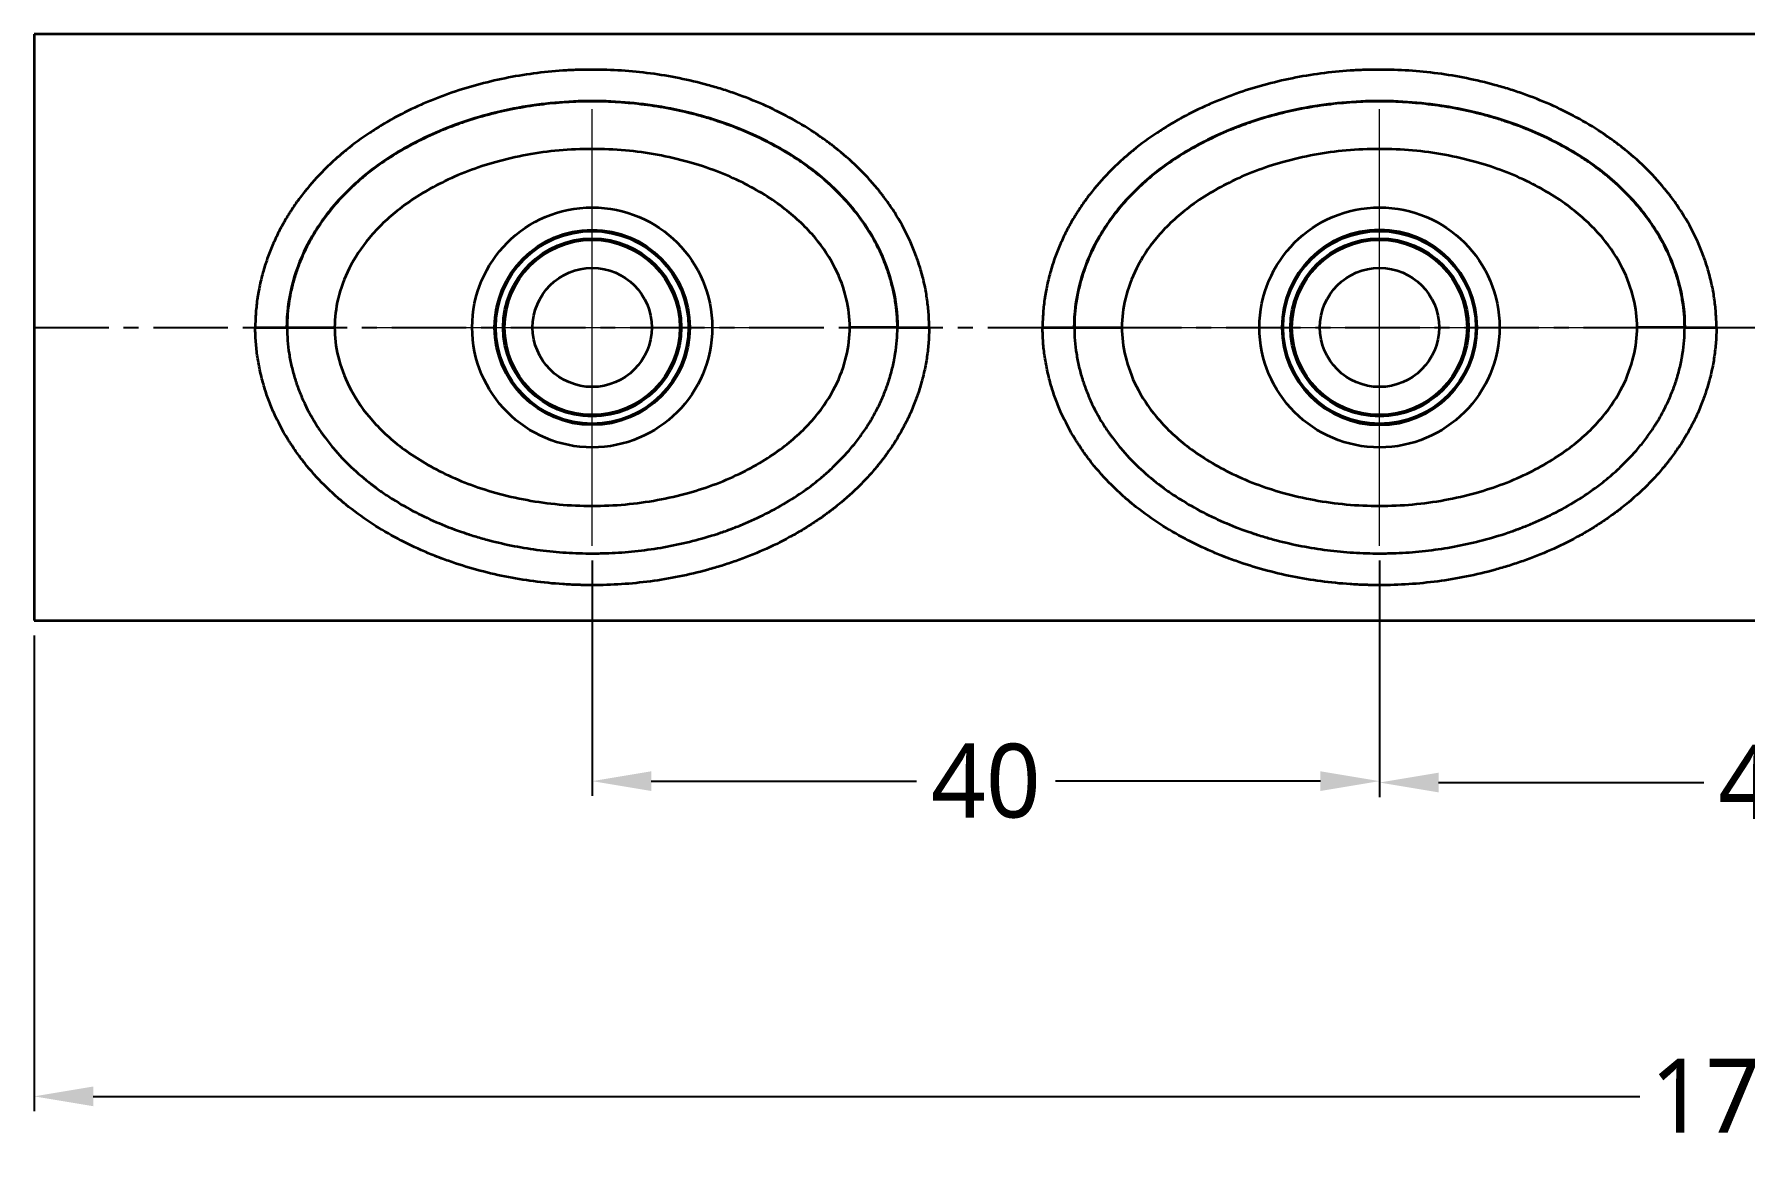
# Model space of a CAD drawing. Header units: millimetres. Extents: x 17 to 505, y 123 to 180.
# Drawn here: x 16.9 to 103.8, y 123.4 to 179.8 of the extents above; entities that cross this region are included whole.
import ezdxf

# ---------------------------------------------------------------- set-up
doc = ezdxf.new("R2010")
doc.units = ezdxf.units.MM
doc.linetypes.add('CENTER', pattern=[50.8, 31.75, -6.35, 6.35, -6.35])
for name, color, linetype, true_color in [('1', 7, 'Continuous', 0xffffff), ('230', 7, 'Continuous', 0xffffff), ('3', 7, 'Continuous', 0xffffff)]:
    doc.layers.add(name, color=color, linetype=linetype, true_color=true_color)
doc.layers.add('dim', color=82, linetype='Continuous', lineweight=9)
doc.styles.add('Capful-A', font='')
doc.styles.get('Capful-A').set_extended_font_data('Microsoft YaHei')
doc.dimstyles.new('Capful-A-1.5', dxfattribs={"dimscale": 1.5, "dimtxt": 2.5, "dimasz": 2.5, "dimexe": 1.5, "dimexo": 1, "dimgap": 1.5, "dimtad": 0, "dimdsep": 46, "dimtxsty": 'Capful-A', "dimcen": 0, "dimclrt": 7, "dimazin": 2, "dimtfac": 1, "dimtmove": 0, "dimatfit": 3, "dimfxl": 0, "dimtolj": 1, "dimtzin": 0, "dimarcsym": 0})

# ---------------------------------------------------------------- blocks, each defined once
blk = doc.blocks.new('*D29')
at = {"layer": 'Defpoints', "color": 0, "transparency": 16777216}
for p in [(16.892, 150.029), (193.592, 150.029), (16.892, 125.85)]:
    blk.add_point(p, dxfattribs=at)
at = {"layer": 'dim', "color": 0, "lineweight": -2, "transparency": 16777216}
for p, q in [((16.892, 149.279), (16.892, 125.1)), ((193.592, 149.279), (193.592, 125.1)), ((19.892, 125.85), (98.465, 125.85)), ((190.592, 125.85), (112.018, 125.85))]:
    blk.add_line(p, q, dxfattribs=at)
at = {"layer": 'dim', "color": 0, "transparency": 16777216}
for points in [[(19.892, 126.35), (19.892, 125.35), (16.892, 125.85)], [(190.592, 126.35), (190.592, 125.35), (193.592, 125.85)]]:
    blk.add_solid(points, dxfattribs=at)
at = {"layer": 'dim', "color": 7, "transparency": 16777216, "insert": (105.242, 125.85), "char_height": 3.75, "attachment_point": 5, "style": 'Capful-A', "bg_fill": 3, "box_fill_scale": 1.1, "bg_fill_color": 256, "bg_fill_true_color": 13158600, "bg_fill_transparency": 0}
blk.add_mtext('\\A1;176.7', dxfattribs=at)
blk = doc.blocks.new('*D35')
at = {"layer": 'Defpoints', "color": 0, "transparency": 16777216}
for p in [(85.242, 153.443), (125.242, 153.443), (125.242, 141.8)]:
    blk.add_point(p, dxfattribs=at)
at = {"layer": 'dim', "color": 0, "lineweight": -2, "transparency": 16777216}
for p, q in [((85.242, 152.693), (85.242, 141.051)), ((125.242, 152.693), (125.242, 141.051)), ((88.242, 141.8), (101.712, 141.8)), ((122.242, 141.8), (108.772, 141.8))]:
    blk.add_line(p, q, dxfattribs=at)
at = {"layer": 'dim', "color": 0, "transparency": 16777216}
for points in [[(88.242, 142.3), (88.242, 141.3), (85.242, 141.8)], [(122.242, 142.3), (122.242, 141.3), (125.242, 141.8)]]:
    blk.add_solid(points, dxfattribs=at)
at = {"layer": 'dim', "color": 7, "transparency": 16777216, "insert": (105.242, 141.8), "char_height": 3.75, "attachment_point": 5, "style": 'Capful-A', "bg_fill": 3, "box_fill_scale": 1.1, "bg_fill_color": 256, "bg_fill_true_color": 13158600, "bg_fill_transparency": 0}
blk.add_mtext('\\A1;40', dxfattribs=at)
blk = doc.blocks.new('*D36')
at = {"layer": 'Defpoints', "color": 0, "transparency": 16777216}
for p in [(45.242, 153.83), (85.242, 153.83), (85.242, 141.869)]:
    blk.add_point(p, dxfattribs=at)
at = {"layer": 'dim', "color": 0, "lineweight": -2, "transparency": 16777216}
for p, q in [((45.242, 153.081), (45.242, 141.119)), ((85.242, 153.081), (85.242, 141.119)), ((48.242, 141.869), (61.712, 141.869)), ((82.242, 141.869), (68.772, 141.869))]:
    blk.add_line(p, q, dxfattribs=at)
at = {"layer": 'dim', "color": 0, "transparency": 16777216}
for points in [[(48.242, 142.369), (48.242, 141.369), (45.242, 141.869)], [(82.242, 142.369), (82.242, 141.369), (85.242, 141.869)]]:
    blk.add_solid(points, dxfattribs=at)
at = {"layer": 'dim', "color": 7, "transparency": 16777216, "insert": (65.242, 141.869), "char_height": 3.75, "attachment_point": 5, "style": 'Capful-A', "bg_fill": 3, "box_fill_scale": 1.1, "bg_fill_color": 256, "bg_fill_true_color": 13158600, "bg_fill_transparency": 0}
blk.add_mtext('\\A1;40', dxfattribs=at)

msp = doc.modelspace()

# ---------------------------------------------------------------- linework, layer by layer
at = {"layer": '1', "color": 7, "linetype": 'Continuous', "lineweight": 35}
for p, q in [((28.138, 164.929), (29.738, 164.929)), ((29.738, 164.929), (32.155, 164.929)), ((60.746, 164.929), (58.329, 164.929)), ((60.746, 164.929), (62.346, 164.929)), ((68.138, 164.929), (69.738, 164.929)), ((69.738, 164.929), (72.155, 164.929)), ((100.746, 164.929), (98.329, 164.929)), ((100.746, 164.929), (102.346, 164.929))]:
    msp.add_line(p, q, dxfattribs=at)
for centre, radius in [((45.242, 164.927), 6.097), ((85.242, 164.927), 6.097), ((45.242, 164.927), 4.958), ((45.242, 164.927), 4.898), ((85.242, 164.927), 4.898), ((45.242, 164.927), 4.524), ((45.242, 164.927), 4.45), ((85.242, 164.927), 4.524), ((85.242, 164.927), 4.45), ((45.242, 164.927), 3.026), ((85.242, 164.927), 3.026)]:
    msp.add_circle(centre, radius, dxfattribs=at)
msp.add_arc((85.242, 164.927), 4.958, 90.00562, 90, dxfattribs=at)
for points, knots in [([(60.765, 164.929), (60.765, 165.613), (60.59, 167.029), (59.817, 169.119), (58.469, 171.149), (56.499, 173.016), (53.905, 174.614), (50.726, 175.808), (47.125, 176.46), (43.357, 176.46), (39.756, 175.808), (36.578, 174.613), (33.984, 173.016), (32.015, 171.148), (30.666, 169.119), (29.894, 167.029), (29.719, 165.613), (29.718, 164.929)], [0, 0, 0, 0, 0.0481, 0.099286, 0.155382, 0.217931, 0.288696, 0.368235, 0.455357, 0.544691, 0.631802, 0.711324, 0.782079, 0.84462, 0.900714, 0.951901, 1, 1, 1, 1]), ([(100.765, 164.929), (100.765, 165.613), (100.59, 167.029), (99.817, 169.119), (98.469, 171.149), (96.499, 173.016), (93.905, 174.614), (90.726, 175.808), (87.125, 176.46), (83.357, 176.46), (79.756, 175.808), (76.578, 174.613), (73.984, 173.016), (72.015, 171.148), (70.666, 169.119), (69.894, 167.029), (69.719, 165.613), (69.718, 164.929)], [0, 0, 0, 0, 0.0481, 0.099286, 0.155382, 0.217931, 0.288696, 0.368235, 0.455357, 0.544691, 0.631802, 0.711324, 0.782079, 0.84462, 0.900714, 0.951901, 1, 1, 1, 1]), ([(60.746, 164.929), (60.746, 165.154), (60.736, 165.378), (60.701, 165.822), (60.675, 166.043), (60.606, 166.482), (60.563, 166.7), (60.462, 167.133), (60.403, 167.348), (60.32, 167.615), (60.303, 167.669), (60.267, 167.775), (60.249, 167.829), (60.193, 167.988), (60.154, 168.093), (60.032, 168.405), (59.943, 168.61), (59.657, 169.213), (59.44, 169.601), (59.136, 170.069), (59.043, 170.208), (58.946, 170.345), (58.881, 170.436), (58.848, 170.482), (58.68, 170.707), (58.542, 170.883), (58.111, 171.395), (57.805, 171.718), (57.16, 172.33), (56.82, 172.62), (56.421, 172.928), (56.376, 172.962), (56.287, 173.029), (56.152, 173.129), (55.834, 173.356), (55.556, 173.54), (54.994, 173.896), (54.61, 174.115), (53.825, 174.523), (53.424, 174.71), (52.608, 175.056), (52.192, 175.214), (51.715, 175.375), (51.662, 175.393), (51.556, 175.428), (51.396, 175.479), (51.237, 175.529), (50.917, 175.624), (50.703, 175.684), (50.06, 175.854), (49.629, 175.952), (48.762, 176.119), (48.327, 176.189), (47.452, 176.3), (47.012, 176.342), (46.128, 176.398), (45.684, 176.412), (45.182, 176.412), (45.127, 176.411), (45.015, 176.41), (44.959, 176.41), (44.791, 176.407), (44.457, 176.399), (44.124, 176.383), (43.46, 176.341), (43.02, 176.299), (42.144, 176.187), (41.709, 176.117), (40.843, 175.949), (40.413, 175.851), (39.557, 175.626), (39.132, 175.498), (38.605, 175.319), (38.499, 175.283), (38.342, 175.226), (38.289, 175.207), (38.184, 175.168), (37.922, 175.07), (37.664, 174.966), (37.05, 174.706), (36.648, 174.518), (35.863, 174.11), (35.479, 173.89), (34.73, 173.416), (34.365, 173.161), (33.922, 172.819), (33.834, 172.75), (33.66, 172.608), (33.403, 172.394), (33.154, 172.17), (32.671, 171.711), (32.367, 171.389), (31.939, 170.879), (31.801, 170.705), (31.536, 170.347), (31.408, 170.163), (31.255, 169.927), (31.225, 169.88), (31.166, 169.785), (31.078, 169.641), (30.994, 169.497), (30.831, 169.205), (30.729, 169.008), (30.54, 168.608), (30.364, 168.203), (30.217, 167.786), (30.085, 167.364), (30.026, 167.149), (29.949, 166.823), (29.925, 166.714), (29.893, 166.549), (29.883, 166.493), (29.863, 166.382), (29.854, 166.327), (29.81, 166.049), (29.783, 165.826), (29.747, 165.379), (29.738, 165.154), (29.738, 164.929)], [0, 0, 0, 0, 0.015625, 0.015625, 0.03125, 0.03125, 0.046875, 0.046875, 0.0625, 0.0625, 0.066406, 0.066406, 0.070312, 0.070312, 0.078125, 0.078125, 0.09375, 0.09375, 0.125, 0.125, 0.132812, 0.136719, 0.136719, 0.140625, 0.140625, 0.15625, 0.15625, 0.1875, 0.1875, 0.21875, 0.21875, 0.222656, 0.222656, 0.226563, 0.234375, 0.25, 0.25, 0.28125, 0.28125, 0.3125, 0.3125, 0.34375, 0.34375, 0.347656, 0.347656, 0.351562, 0.359375, 0.359375, 0.375, 0.375, 0.40625, 0.40625, 0.4375, 0.4375, 0.46875, 0.46875, 0.5, 0.5, 0.503906, 0.503906, 0.507812, 0.507812, 0.515625, 0.53125, 0.53125, 0.5625, 0.5625, 0.59375, 0.59375, 0.625, 0.625, 0.65625, 0.65625, 0.664062, 0.664062, 0.667969, 0.667969, 0.671875, 0.6875, 0.6875, 0.71875, 0.71875, 0.75, 0.75, 0.78125, 0.78125, 0.789062, 0.789062, 0.796875, 0.8125, 0.8125, 0.84375, 0.84375, 0.859375, 0.859375, 0.875, 0.875, 0.878906, 0.878906, 0.882812, 0.890625, 0.890625, 0.90625, 0.90625, 0.921875, 0.9375, 0.9375, 0.953125, 0.953125, 0.960937, 0.960937, 0.964844, 0.964844, 0.96875, 0.96875, 0.984375, 0.984375, 1, 1, 1, 1]), ([(100.746, 164.929), (100.746, 165.154), (100.736, 165.378), (100.701, 165.822), (100.675, 166.043), (100.606, 166.482), (100.563, 166.7), (100.462, 167.133), (100.403, 167.348), (100.32, 167.615), (100.303, 167.669), (100.267, 167.775), (100.249, 167.829), (100.193, 167.988), (100.154, 168.093), (100.032, 168.405), (99.943, 168.61), (99.657, 169.213), (99.44, 169.601), (99.136, 170.069), (99.043, 170.208), (98.946, 170.345), (98.881, 170.436), (98.848, 170.482), (98.68, 170.707), (98.542, 170.883), (98.111, 171.395), (97.805, 171.718), (97.16, 172.33), (96.82, 172.62), (96.421, 172.928), (96.376, 172.962), (96.287, 173.029), (96.152, 173.129), (95.834, 173.356), (95.556, 173.54), (94.994, 173.896), (94.61, 174.115), (93.825, 174.523), (93.424, 174.71), (92.608, 175.056), (92.192, 175.214), (91.715, 175.375), (91.662, 175.393), (91.556, 175.428), (91.396, 175.479), (91.237, 175.529), (90.917, 175.624), (90.703, 175.684), (90.06, 175.854), (89.629, 175.952), (88.762, 176.119), (88.327, 176.189), (87.452, 176.3), (87.012, 176.342), (86.128, 176.398), (85.684, 176.412), (85.182, 176.412), (85.127, 176.411), (85.015, 176.41), (84.959, 176.41), (84.791, 176.407), (84.457, 176.399), (84.124, 176.383), (83.46, 176.341), (83.02, 176.299), (82.144, 176.187), (81.709, 176.117), (80.843, 175.949), (80.413, 175.851), (79.557, 175.626), (79.132, 175.498), (78.605, 175.319), (78.499, 175.283), (78.342, 175.226), (78.289, 175.207), (78.184, 175.168), (77.922, 175.07), (77.664, 174.966), (77.05, 174.706), (76.648, 174.518), (75.863, 174.11), (75.479, 173.89), (74.73, 173.416), (74.365, 173.161), (73.922, 172.819), (73.834, 172.75), (73.66, 172.608), (73.403, 172.394), (73.154, 172.17), (72.671, 171.711), (72.367, 171.389), (71.939, 170.879), (71.801, 170.705), (71.536, 170.347), (71.408, 170.163), (71.255, 169.927), (71.225, 169.88), (71.166, 169.785), (71.078, 169.641), (70.994, 169.497), (70.831, 169.205), (70.729, 169.008), (70.54, 168.608), (70.364, 168.203), (70.217, 167.786), (70.085, 167.364), (70.026, 167.149), (69.949, 166.823), (69.925, 166.714), (69.893, 166.549), (69.883, 166.493), (69.863, 166.382), (69.854, 166.327), (69.81, 166.049), (69.783, 165.826), (69.747, 165.379), (69.738, 165.154), (69.738, 164.929)], [0, 0, 0, 0, 0.015625, 0.015625, 0.03125, 0.03125, 0.046875, 0.046875, 0.0625, 0.0625, 0.066406, 0.066406, 0.070312, 0.070312, 0.078125, 0.078125, 0.09375, 0.09375, 0.125, 0.125, 0.132812, 0.136719, 0.136719, 0.140625, 0.140625, 0.15625, 0.15625, 0.1875, 0.1875, 0.21875, 0.21875, 0.222656, 0.222656, 0.226562, 0.234375, 0.25, 0.25, 0.28125, 0.28125, 0.3125, 0.3125, 0.34375, 0.34375, 0.347656, 0.347656, 0.351562, 0.359375, 0.359375, 0.375, 0.375, 0.40625, 0.40625, 0.4375, 0.4375, 0.46875, 0.46875, 0.5, 0.5, 0.503906, 0.503906, 0.507812, 0.507812, 0.515625, 0.53125, 0.53125, 0.5625, 0.5625, 0.59375, 0.59375, 0.625, 0.625, 0.65625, 0.65625, 0.664062, 0.664062, 0.667969, 0.667969, 0.671875, 0.6875, 0.6875, 0.71875, 0.71875, 0.75, 0.75, 0.78125, 0.78125, 0.789062, 0.789062, 0.796875, 0.8125, 0.8125, 0.84375, 0.84375, 0.859375, 0.859375, 0.875, 0.875, 0.878906, 0.878906, 0.882812, 0.890625, 0.890625, 0.90625, 0.90625, 0.921875, 0.9375, 0.9375, 0.953125, 0.953125, 0.960937, 0.960937, 0.964844, 0.964844, 0.96875, 0.96875, 0.984375, 0.984375, 1, 1, 1, 1]), ([(58.329, 164.929), (58.329, 165.411), (58.204, 166.44), (57.632, 167.993), (56.602, 169.552), (55.022, 171.057), (52.843, 172.405), (50.087, 173.444), (46.909, 174.02), (43.573, 174.02), (40.395, 173.444), (37.639, 172.404), (35.461, 171.057), (33.882, 169.552), (32.852, 167.993), (32.28, 166.44), (32.155, 165.411), (32.155, 164.929)], [0, 0, 0, 0, 0.0481, 0.099286, 0.155382, 0.217931, 0.288696, 0.368235, 0.455357, 0.544691, 0.631802, 0.711324, 0.782079, 0.84462, 0.900714, 0.951901, 1, 1, 1, 1]), ([(98.329, 164.929), (98.329, 165.411), (98.204, 166.44), (97.632, 167.993), (96.602, 169.552), (95.022, 171.057), (92.843, 172.405), (90.087, 173.444), (86.909, 174.02), (83.573, 174.02), (80.395, 173.444), (77.639, 172.404), (75.461, 171.057), (73.882, 169.552), (72.852, 167.993), (72.28, 166.44), (72.155, 165.411), (72.155, 164.929)], [0, 0, 0, 0, 0.0481, 0.099286, 0.155382, 0.217931, 0.288696, 0.368235, 0.455357, 0.544691, 0.631802, 0.711324, 0.782079, 0.84462, 0.900714, 0.951901, 1, 1, 1, 1]), ([(29.738, 164.929), (29.738, 164.704), (29.747, 164.48), (29.782, 164.035), (29.809, 163.815), (29.877, 163.376), (29.92, 163.158), (30.021, 162.725), (30.08, 162.509), (30.163, 162.242), (30.18, 162.188), (30.216, 162.082), (30.234, 162.029), (30.29, 161.87), (30.329, 161.764), (30.451, 161.452), (30.539, 161.247), (30.825, 160.644), (31.043, 160.256), (31.346, 159.788), (31.439, 159.649), (31.536, 159.511), (31.602, 159.42), (31.635, 159.375), (31.802, 159.149), (31.941, 158.974), (32.371, 158.461), (32.677, 158.138), (33.322, 157.526), (33.662, 157.236), (34.061, 156.928), (34.106, 156.894), (34.195, 156.827), (34.33, 156.727), (34.648, 156.499), (34.926, 156.315), (35.488, 155.959), (35.873, 155.74), (36.657, 155.333), (37.058, 155.145), (37.875, 154.799), (38.291, 154.641), (38.768, 154.48), (38.821, 154.462), (38.927, 154.427), (39.086, 154.376), (39.246, 154.326), (39.566, 154.23), (39.78, 154.17), (40.423, 154.001), (40.854, 153.903), (41.721, 153.735), (42.156, 153.666), (43.031, 153.555), (43.471, 153.513), (44.355, 153.457), (44.799, 153.443), (45.357, 153.443), (45.469, 153.444), (45.692, 153.447), (46.027, 153.455), (46.36, 153.471), (47.024, 153.514), (47.464, 153.556), (48.34, 153.668), (48.775, 153.738), (49.641, 153.906), (50.071, 154.004), (50.927, 154.229), (51.352, 154.356), (51.88, 154.535), (51.985, 154.572), (52.143, 154.629), (52.196, 154.648), (52.3, 154.687), (52.562, 154.785), (52.821, 154.889), (53.435, 155.149), (53.836, 155.337), (54.622, 155.746), (55.006, 155.966), (55.755, 156.44), (56.12, 156.694), (56.563, 157.037), (56.651, 157.106), (56.825, 157.248), (57.082, 157.462), (57.33, 157.686), (57.813, 158.145), (58.118, 158.467), (58.546, 158.977), (58.684, 159.152), (58.949, 159.51), (59.077, 159.694), (59.229, 159.93), (59.259, 159.977), (59.319, 160.072), (59.407, 160.215), (59.491, 160.36), (59.654, 160.652), (59.755, 160.849), (59.945, 161.249), (60.12, 161.654), (60.267, 162.071), (60.399, 162.494), (60.458, 162.708), (60.535, 163.034), (60.558, 163.144), (60.591, 163.309), (60.601, 163.364), (60.621, 163.475), (60.63, 163.531), (60.674, 163.808), (60.701, 164.031), (60.737, 164.479), (60.746, 164.704), (60.746, 164.929)], [0, 0, 0, 0, 0.015625, 0.015625, 0.03125, 0.03125, 0.046875, 0.046875, 0.0625, 0.0625, 0.066406, 0.066406, 0.070313, 0.070313, 0.078125, 0.078125, 0.09375, 0.09375, 0.125, 0.125, 0.132813, 0.136719, 0.136719, 0.140625, 0.140625, 0.15625, 0.15625, 0.1875, 0.1875, 0.21875, 0.21875, 0.222656, 0.222656, 0.226563, 0.234375, 0.25, 0.25, 0.28125, 0.28125, 0.3125, 0.3125, 0.34375, 0.34375, 0.347656, 0.347656, 0.351562, 0.359375, 0.359375, 0.375, 0.375, 0.40625, 0.40625, 0.4375, 0.4375, 0.46875, 0.46875, 0.5, 0.5, 0.507812, 0.507812, 0.515625, 0.53125, 0.53125, 0.5625, 0.5625, 0.59375, 0.59375, 0.625, 0.625, 0.65625, 0.65625, 0.664062, 0.664062, 0.667969, 0.667969, 0.671875, 0.6875, 0.6875, 0.71875, 0.71875, 0.75, 0.75, 0.78125, 0.78125, 0.789062, 0.789062, 0.796875, 0.8125, 0.8125, 0.84375, 0.84375, 0.859375, 0.859375, 0.875, 0.875, 0.878906, 0.878906, 0.882812, 0.890625, 0.890625, 0.90625, 0.90625, 0.921875, 0.9375, 0.9375, 0.953125, 0.953125, 0.960937, 0.960937, 0.964844, 0.964844, 0.96875, 0.96875, 0.984375, 0.984375, 1, 1, 1, 1]), ([(32.155, 164.929), (32.154, 164.446), (32.279, 163.417), (32.851, 161.863), (33.881, 160.304), (35.46, 158.798), (37.639, 157.451), (40.395, 156.411), (43.573, 155.834), (46.909, 155.834), (50.087, 156.411), (52.844, 157.45), (55.023, 158.798), (56.602, 160.304), (57.632, 161.863), (58.204, 163.417), (58.329, 164.446), (58.329, 164.929)], [0, 0, 0, 0, 0.0481, 0.099288, 0.155384, 0.217926, 0.288681, 0.368199, 0.455309, 0.544639, 0.63176, 0.711302, 0.782066, 0.844614, 0.900712, 0.9519, 1, 1, 1, 1]), ([(69.738, 164.929), (69.738, 164.704), (69.747, 164.48), (69.782, 164.035), (69.809, 163.815), (69.877, 163.376), (69.92, 163.158), (70.021, 162.725), (70.08, 162.509), (70.163, 162.242), (70.18, 162.188), (70.216, 162.082), (70.234, 162.029), (70.29, 161.87), (70.329, 161.764), (70.451, 161.452), (70.539, 161.247), (70.825, 160.644), (71.043, 160.256), (71.346, 159.788), (71.439, 159.649), (71.536, 159.511), (71.602, 159.42), (71.635, 159.375), (71.802, 159.149), (71.941, 158.974), (72.371, 158.461), (72.677, 158.138), (73.322, 157.526), (73.662, 157.236), (74.061, 156.928), (74.106, 156.894), (74.195, 156.827), (74.33, 156.727), (74.648, 156.499), (74.926, 156.315), (75.488, 155.959), (75.873, 155.74), (76.657, 155.333), (77.058, 155.145), (77.875, 154.799), (78.291, 154.641), (78.768, 154.48), (78.821, 154.462), (78.927, 154.427), (79.086, 154.376), (79.246, 154.326), (79.566, 154.23), (79.78, 154.17), (80.423, 154.001), (80.854, 153.903), (81.721, 153.735), (82.156, 153.666), (83.031, 153.555), (83.471, 153.513), (84.355, 153.457), (84.799, 153.443), (85.357, 153.443), (85.469, 153.444), (85.692, 153.447), (86.027, 153.455), (86.36, 153.471), (87.024, 153.514), (87.464, 153.556), (88.34, 153.668), (88.775, 153.738), (89.641, 153.906), (90.071, 154.004), (90.927, 154.229), (91.352, 154.356), (91.88, 154.535), (91.985, 154.572), (92.143, 154.629), (92.196, 154.648), (92.3, 154.687), (92.562, 154.785), (92.821, 154.889), (93.435, 155.149), (93.836, 155.337), (94.622, 155.746), (95.006, 155.966), (95.755, 156.44), (96.12, 156.694), (96.563, 157.037), (96.651, 157.106), (96.825, 157.248), (97.082, 157.462), (97.33, 157.686), (97.813, 158.145), (98.118, 158.467), (98.546, 158.977), (98.684, 159.152), (98.949, 159.51), (99.077, 159.694), (99.229, 159.93), (99.259, 159.977), (99.319, 160.072), (99.407, 160.215), (99.491, 160.36), (99.654, 160.652), (99.755, 160.849), (99.945, 161.249), (100.12, 161.654), (100.267, 162.071), (100.399, 162.494), (100.458, 162.708), (100.535, 163.034), (100.558, 163.144), (100.591, 163.309), (100.601, 163.364), (100.621, 163.475), (100.63, 163.531), (100.674, 163.808), (100.701, 164.031), (100.737, 164.479), (100.746, 164.704), (100.746, 164.929)], [0, 0, 0, 0, 0.015625, 0.015625, 0.03125, 0.03125, 0.046875, 0.046875, 0.0625, 0.0625, 0.066406, 0.066406, 0.070313, 0.070313, 0.078125, 0.078125, 0.09375, 0.09375, 0.125, 0.125, 0.132813, 0.136719, 0.136719, 0.140625, 0.140625, 0.15625, 0.15625, 0.1875, 0.1875, 0.21875, 0.21875, 0.222656, 0.222656, 0.226563, 0.234375, 0.25, 0.25, 0.28125, 0.28125, 0.3125, 0.3125, 0.34375, 0.34375, 0.347656, 0.347656, 0.351563, 0.359375, 0.359375, 0.375, 0.375, 0.40625, 0.40625, 0.4375, 0.4375, 0.46875, 0.46875, 0.5, 0.5, 0.507813, 0.507813, 0.515625, 0.53125, 0.53125, 0.5625, 0.5625, 0.59375, 0.59375, 0.625, 0.625, 0.65625, 0.65625, 0.664063, 0.664063, 0.667969, 0.667969, 0.671875, 0.6875, 0.6875, 0.71875, 0.71875, 0.75, 0.75, 0.78125, 0.78125, 0.789063, 0.789063, 0.796875, 0.8125, 0.8125, 0.84375, 0.84375, 0.859375, 0.859375, 0.875, 0.875, 0.878906, 0.878906, 0.882812, 0.890625, 0.890625, 0.90625, 0.90625, 0.921875, 0.9375, 0.9375, 0.953125, 0.953125, 0.960938, 0.960938, 0.964844, 0.964844, 0.96875, 0.96875, 0.984375, 0.984375, 1, 1, 1, 1]), ([(72.155, 164.929), (72.154, 164.446), (72.279, 163.417), (72.851, 161.863), (73.881, 160.304), (75.46, 158.798), (77.639, 157.451), (80.395, 156.411), (83.573, 155.834), (86.909, 155.834), (90.087, 156.411), (92.844, 157.45), (95.023, 158.798), (96.602, 160.304), (97.632, 161.863), (98.204, 163.417), (98.329, 164.446), (98.329, 164.929)], [0, 0, 0, 0, 0.0481, 0.099288, 0.155384, 0.217926, 0.288681, 0.368199, 0.455309, 0.544639, 0.63176, 0.711302, 0.782066, 0.844614, 0.900712, 0.9519, 1, 1, 1, 1])]:
    msp.add_open_spline(points, degree=3, knots=knots, dxfattribs=at)
at = {"layer": '230', "color": 1, "linetype": 'CENTER', "lineweight": 18, "ltscale": 0.2}
for p, q in [((45.242, 153.83), (45.242, 176.024)), ((85.242, 153.83), (85.242, 176.024)), ((45.242, 155.029), (45.242, 174.826)), ((85.242, 155.029), (85.242, 174.826)), ((45.242, 155.403), (45.242, 174.451)), ((45.242, 155.477), (45.242, 174.377)), ((85.242, 155.403), (85.242, 174.451)), ((85.242, 155.477), (85.242, 174.377)), ((34.145, 164.927), (56.339, 164.927)), ((35.343, 164.927), (55.14, 164.927)), ((35.718, 164.927), (54.766, 164.927)), ((35.792, 164.927), (54.691, 164.927)), ((74.145, 164.927), (96.339, 164.927)), ((75.343, 164.927), (95.14, 164.927)), ((75.718, 164.927), (94.766, 164.927)), ((75.792, 164.927), (94.691, 164.927))]:
    msp.add_line(p, q, dxfattribs=at)
at = {"layer": '230', "color": 1, "linetype": 'CENTER', "ltscale": 0.1192}
msp.add_line((16.892, 164.929), (193.592, 164.929), dxfattribs=at)
at = {"layer": '3', "color": 7, "linetype": 'Continuous', "lineweight": 35}
for p, q in [((193.592, 179.829), (16.892, 179.829)), ((16.892, 179.829), (16.892, 150.029)), ((16.892, 150.029), (193.592, 150.029))]:
    msp.add_line(p, q, dxfattribs=at)
at = {"layer": '3', "color": 2, "linetype": 'Continuous', "lineweight": 35}
for points, knots in [([(62.359, 164.929), (62.359, 165.181), (62.35, 165.431), (62.312, 165.928), (62.284, 166.175), (62.212, 166.666), (62.167, 166.91), (62.06, 167.395), (61.998, 167.636), (61.892, 167.996), (61.855, 168.115), (61.795, 168.293), (61.775, 168.353), (61.734, 168.471), (61.712, 168.531), (61.603, 168.825), (61.509, 169.056), (61.203, 169.739), (60.97, 170.178), (60.579, 170.814), (60.442, 171.022), (60.226, 171.329), (60.153, 171.431), (60.04, 171.581), (60.002, 171.632), (59.925, 171.731), (59.886, 171.78), (59.535, 172.221), (59.202, 172.592), (58.498, 173.295), (58.128, 173.627), (57.643, 174.021), (57.496, 174.137), (57.346, 174.251), (57.246, 174.326), (57.195, 174.364), (56.943, 174.549), (56.738, 174.692), (56.115, 175.104), (55.69, 175.359), (54.82, 175.831), (54.376, 176.049), (53.47, 176.449), (53.008, 176.632), (52.42, 176.839), (52.302, 176.88), (52.065, 176.959), (51.946, 176.997), (51.588, 177.109), (51.349, 177.179), (50.629, 177.376), (50.147, 177.491), (49.178, 177.686), (48.691, 177.767), (47.224, 177.961), (46.236, 178.025), (45.114, 178.025), (44.989, 178.024), (44.802, 178.021), (44.739, 178.02), (44.614, 178.017), (44.302, 178.008), (43.494, 177.968), (42.262, 177.846), (41.289, 177.683), (40.322, 177.488), (39.842, 177.373), (38.888, 177.111), (38.414, 176.964), (37.827, 176.756), (37.709, 176.713), (37.475, 176.626), (37.358, 176.581), (37.01, 176.442), (36.78, 176.346), (36.097, 176.044), (35.652, 175.826), (35, 175.471), (34.785, 175.348), (34.36, 175.093), (34.151, 174.96), (33.531, 174.549), (33.129, 174.254), (32.691, 173.898), (32.643, 173.859), (32.546, 173.778), (32.403, 173.657), (32.262, 173.534), (31.984, 173.283), (31.803, 173.112), (31.277, 172.585), (30.945, 172.216), (30.481, 171.634), (30.331, 171.435), (30.116, 171.129), (30.01, 170.974), (29.908, 170.816), (29.841, 170.71), (29.807, 170.656), (29.643, 170.388), (29.396, 169.954), (29.07, 169.286), (28.789, 168.6), (28.632, 168.131), (28.491, 167.656), (28.428, 167.416), (28.347, 167.05), (28.309, 166.866), (28.276, 166.681), (28.255, 166.556), (28.246, 166.494), (28.199, 166.183), (28.143, 165.684), (28.124, 165.181), (28.124, 164.929)], [0, 0, 0, 0, 0.015625, 0.015625, 0.03125, 0.03125, 0.046875, 0.046875, 0.0625, 0.0625, 0.070312, 0.070312, 0.074219, 0.074219, 0.078125, 0.078125, 0.09375, 0.09375, 0.125, 0.125, 0.140625, 0.140625, 0.148437, 0.148437, 0.152344, 0.152344, 0.15625, 0.15625, 0.1875, 0.1875, 0.21875, 0.21875, 0.226562, 0.230469, 0.230469, 0.234375, 0.234375, 0.25, 0.25, 0.28125, 0.28125, 0.3125, 0.3125, 0.34375, 0.34375, 0.351562, 0.351562, 0.359375, 0.359375, 0.375, 0.375, 0.40625, 0.40625, 0.4375, 0.4375, 0.5, 0.5, 0.507813, 0.507813, 0.511719, 0.511719, 0.515625, 0.53125, 0.5625, 0.59375, 0.59375, 0.625, 0.625, 0.65625, 0.65625, 0.664063, 0.664063, 0.671875, 0.671875, 0.6875, 0.6875, 0.71875, 0.71875, 0.734375, 0.734375, 0.75, 0.75, 0.78125, 0.78125, 0.785156, 0.785156, 0.789063, 0.796875, 0.796875, 0.8125, 0.8125, 0.84375, 0.84375, 0.859375, 0.859375, 0.867188, 0.871094, 0.871094, 0.875, 0.875, 0.890625, 0.90625, 0.921875, 0.9375, 0.9375, 0.953125, 0.953125, 0.960938, 0.964844, 0.964844, 0.96875, 0.96875, 0.984375, 1, 1, 1, 1]), ([(102.359, 164.929), (102.359, 165.181), (102.35, 165.431), (102.312, 165.928), (102.284, 166.175), (102.212, 166.666), (102.167, 166.91), (102.06, 167.395), (101.998, 167.636), (101.892, 167.996), (101.855, 168.115), (101.795, 168.293), (101.775, 168.353), (101.734, 168.471), (101.712, 168.531), (101.603, 168.825), (101.509, 169.056), (101.203, 169.739), (100.97, 170.178), (100.579, 170.814), (100.442, 171.022), (100.226, 171.329), (100.153, 171.431), (100.04, 171.581), (100.002, 171.632), (99.925, 171.731), (99.886, 171.78), (99.535, 172.221), (99.202, 172.592), (98.498, 173.295), (98.128, 173.627), (97.643, 174.021), (97.496, 174.137), (97.346, 174.251), (97.246, 174.326), (97.195, 174.364), (96.943, 174.549), (96.738, 174.692), (96.115, 175.104), (95.69, 175.359), (94.82, 175.831), (94.376, 176.049), (93.47, 176.449), (93.008, 176.632), (92.42, 176.839), (92.302, 176.88), (92.065, 176.959), (91.946, 176.997), (91.588, 177.109), (91.349, 177.179), (90.629, 177.376), (90.147, 177.491), (89.178, 177.686), (88.691, 177.767), (87.224, 177.961), (86.236, 178.025), (85.114, 178.025), (84.989, 178.024), (84.802, 178.021), (84.739, 178.02), (84.614, 178.017), (84.302, 178.008), (83.494, 177.968), (82.262, 177.846), (81.289, 177.683), (80.322, 177.488), (79.842, 177.373), (78.888, 177.111), (78.414, 176.964), (77.827, 176.756), (77.709, 176.713), (77.475, 176.626), (77.358, 176.581), (77.01, 176.442), (76.78, 176.346), (76.097, 176.044), (75.652, 175.826), (75, 175.471), (74.785, 175.348), (74.36, 175.093), (74.151, 174.96), (73.531, 174.549), (73.129, 174.254), (72.691, 173.898), (72.643, 173.859), (72.546, 173.778), (72.403, 173.657), (72.262, 173.534), (71.984, 173.283), (71.803, 173.112), (71.277, 172.585), (70.945, 172.216), (70.481, 171.634), (70.331, 171.435), (70.116, 171.129), (70.01, 170.974), (69.908, 170.816), (69.841, 170.71), (69.807, 170.656), (69.643, 170.388), (69.396, 169.954), (69.07, 169.286), (68.789, 168.6), (68.632, 168.131), (68.491, 167.656), (68.428, 167.416), (68.347, 167.05), (68.309, 166.866), (68.276, 166.681), (68.255, 166.556), (68.246, 166.494), (68.199, 166.183), (68.143, 165.684), (68.124, 165.181), (68.124, 164.929)], [0, 0, 0, 0, 0.015625, 0.015625, 0.03125, 0.03125, 0.046875, 0.046875, 0.0625, 0.0625, 0.070312, 0.070312, 0.074219, 0.074219, 0.078125, 0.078125, 0.09375, 0.09375, 0.125, 0.125, 0.140625, 0.140625, 0.148437, 0.148437, 0.152344, 0.152344, 0.15625, 0.15625, 0.1875, 0.1875, 0.21875, 0.21875, 0.226562, 0.230469, 0.230469, 0.234375, 0.234375, 0.25, 0.25, 0.28125, 0.28125, 0.3125, 0.3125, 0.34375, 0.34375, 0.351562, 0.351562, 0.359375, 0.359375, 0.375, 0.375, 0.40625, 0.40625, 0.4375, 0.4375, 0.5, 0.5, 0.507813, 0.507813, 0.511719, 0.511719, 0.515625, 0.53125, 0.5625, 0.59375, 0.59375, 0.625, 0.625, 0.65625, 0.65625, 0.664063, 0.664063, 0.671875, 0.671875, 0.6875, 0.6875, 0.71875, 0.71875, 0.734375, 0.734375, 0.75, 0.75, 0.78125, 0.78125, 0.785156, 0.785156, 0.789063, 0.796875, 0.796875, 0.8125, 0.8125, 0.84375, 0.84375, 0.859375, 0.859375, 0.867188, 0.871094, 0.871094, 0.875, 0.875, 0.890625, 0.90625, 0.921875, 0.9375, 0.9375, 0.953125, 0.953125, 0.960938, 0.964844, 0.964844, 0.96875, 0.96875, 0.984375, 1, 1, 1, 1]), ([(62.359, 164.929), (62.359, 164.677), (62.35, 164.427), (62.313, 163.93), (62.258, 163.436), (62.123, 162.704), (61.999, 162.222), (61.893, 161.863), (61.837, 161.684), (61.776, 161.506), (61.735, 161.387), (61.713, 161.328), (61.604, 161.034), (61.509, 160.802), (61.306, 160.347), (61.087, 159.9), (60.841, 159.468), (60.581, 159.044), (60.444, 158.836), (60.228, 158.529), (60.155, 158.427), (60.042, 158.276), (60.004, 158.226), (59.927, 158.127), (59.733, 157.88), (59.37, 157.452), (59.027, 157.09), (58.499, 156.563), (58.129, 156.23), (57.644, 155.836), (57.497, 155.72), (57.348, 155.606), (57.247, 155.53), (57.197, 155.493), (56.944, 155.307), (56.739, 155.164), (56.324, 154.889), (56.114, 154.757), (55.689, 154.501), (55.474, 154.378), (54.822, 154.024), (54.378, 153.806), (53.471, 153.406), (53.01, 153.223), (52.422, 153.015), (52.303, 152.975), (52.066, 152.896), (51.947, 152.857), (51.589, 152.746), (51.35, 152.676), (50.63, 152.478), (50.148, 152.364), (49.179, 152.168), (48.692, 152.087), (47.224, 151.893), (46.236, 151.829), (45.114, 151.829), (44.989, 151.83), (44.802, 151.833), (44.739, 151.835), (44.614, 151.838), (44.302, 151.847), (43.991, 151.862), (43.247, 151.911), (42.261, 152.008), (41.288, 152.171), (40.321, 152.367), (39.841, 152.481), (38.887, 152.743), (38.413, 152.891), (37.825, 153.099), (37.708, 153.142), (37.532, 153.208), (37.473, 153.23), (37.357, 153.275), (37.065, 153.389), (36.778, 153.51), (36.095, 153.812), (35.65, 154.03), (34.78, 154.504), (34.355, 154.758), (33.529, 155.307), (33.126, 155.602), (32.688, 155.958), (32.64, 155.998), (32.543, 156.078), (32.4, 156.199), (32.071, 156.487), (31.8, 156.744), (31.274, 157.271), (30.943, 157.641), (30.479, 158.223), (30.329, 158.423), (30.114, 158.729), (30.009, 158.884), (29.906, 159.042), (29.839, 159.148), (29.806, 159.202), (29.51, 159.683), (29.277, 160.123), (28.974, 160.8), (28.881, 161.029), (28.709, 161.492), (28.631, 161.727), (28.49, 162.202), (28.428, 162.442), (28.347, 162.808), (28.322, 162.931), (28.276, 163.178), (28.255, 163.302), (28.2, 163.675), (28.172, 163.925), (28.134, 164.426), (28.124, 164.677), (28.124, 164.929)], [0, 0, 0, 0, 0.015625, 0.015625, 0.03125, 0.046875, 0.0625, 0.0625, 0.070312, 0.074219, 0.074219, 0.078125, 0.078125, 0.09375, 0.09375, 0.109375, 0.125, 0.125, 0.140625, 0.140625, 0.148437, 0.148437, 0.152344, 0.152344, 0.15625, 0.171875, 0.1875, 0.1875, 0.21875, 0.21875, 0.226562, 0.230469, 0.230469, 0.234375, 0.234375, 0.25, 0.25, 0.265625, 0.265625, 0.28125, 0.28125, 0.3125, 0.3125, 0.34375, 0.34375, 0.351562, 0.351562, 0.359375, 0.359375, 0.375, 0.375, 0.40625, 0.40625, 0.4375, 0.4375, 0.5, 0.5, 0.507812, 0.507812, 0.511719, 0.511719, 0.515625, 0.53125, 0.53125, 0.5625, 0.59375, 0.59375, 0.625, 0.625, 0.65625, 0.65625, 0.664062, 0.664062, 0.667969, 0.667969, 0.671875, 0.6875, 0.6875, 0.71875, 0.71875, 0.75, 0.75, 0.78125, 0.78125, 0.785156, 0.785156, 0.789062, 0.796875, 0.8125, 0.8125, 0.84375, 0.84375, 0.859375, 0.859375, 0.867187, 0.871094, 0.871094, 0.875, 0.875, 0.90625, 0.90625, 0.921875, 0.921875, 0.9375, 0.9375, 0.953125, 0.953125, 0.960937, 0.960937, 0.96875, 0.96875, 0.984375, 0.984375, 1, 1, 1, 1]), ([(102.359, 164.929), (102.359, 164.677), (102.35, 164.427), (102.313, 163.93), (102.258, 163.436), (102.123, 162.704), (101.999, 162.222), (101.893, 161.863), (101.837, 161.684), (101.776, 161.506), (101.735, 161.387), (101.713, 161.328), (101.604, 161.034), (101.509, 160.802), (101.306, 160.347), (101.087, 159.9), (100.841, 159.468), (100.581, 159.044), (100.444, 158.836), (100.228, 158.529), (100.155, 158.427), (100.042, 158.276), (100.004, 158.226), (99.927, 158.127), (99.733, 157.88), (99.37, 157.452), (99.027, 157.09), (98.499, 156.563), (98.129, 156.23), (97.644, 155.836), (97.497, 155.72), (97.348, 155.606), (97.247, 155.53), (97.197, 155.493), (96.944, 155.307), (96.739, 155.164), (96.324, 154.889), (96.114, 154.757), (95.689, 154.501), (95.474, 154.378), (94.822, 154.024), (94.378, 153.806), (93.471, 153.406), (93.01, 153.223), (92.422, 153.015), (92.303, 152.975), (92.066, 152.896), (91.947, 152.857), (91.589, 152.746), (91.35, 152.676), (90.63, 152.478), (90.148, 152.364), (89.179, 152.168), (88.692, 152.087), (87.224, 151.893), (86.236, 151.829), (85.114, 151.829), (84.989, 151.83), (84.802, 151.833), (84.739, 151.835), (84.614, 151.838), (84.302, 151.847), (83.991, 151.862), (83.247, 151.911), (82.261, 152.008), (81.288, 152.171), (80.321, 152.367), (79.841, 152.481), (78.887, 152.743), (78.413, 152.891), (77.825, 153.099), (77.708, 153.142), (77.532, 153.208), (77.473, 153.23), (77.357, 153.275), (77.065, 153.389), (76.778, 153.51), (76.095, 153.812), (75.65, 154.03), (74.78, 154.504), (74.355, 154.758), (73.529, 155.307), (73.126, 155.602), (72.688, 155.958), (72.64, 155.998), (72.543, 156.078), (72.4, 156.199), (72.071, 156.487), (71.8, 156.744), (71.274, 157.271), (70.943, 157.641), (70.479, 158.223), (70.329, 158.423), (70.114, 158.729), (70.009, 158.884), (69.906, 159.042), (69.839, 159.148), (69.806, 159.202), (69.51, 159.683), (69.277, 160.123), (68.974, 160.8), (68.881, 161.029), (68.709, 161.492), (68.631, 161.727), (68.49, 162.202), (68.428, 162.442), (68.347, 162.808), (68.322, 162.931), (68.276, 163.178), (68.255, 163.302), (68.2, 163.675), (68.172, 163.925), (68.134, 164.426), (68.124, 164.677), (68.124, 164.929)], [0, 0, 0, 0, 0.015625, 0.015625, 0.03125, 0.046875, 0.0625, 0.0625, 0.070312, 0.074219, 0.074219, 0.078125, 0.078125, 0.09375, 0.09375, 0.109375, 0.125, 0.125, 0.140625, 0.140625, 0.148437, 0.148437, 0.152344, 0.152344, 0.15625, 0.171875, 0.1875, 0.1875, 0.21875, 0.21875, 0.226562, 0.230469, 0.230469, 0.234375, 0.234375, 0.25, 0.25, 0.265625, 0.265625, 0.28125, 0.28125, 0.3125, 0.3125, 0.34375, 0.34375, 0.351562, 0.351562, 0.359375, 0.359375, 0.375, 0.375, 0.40625, 0.40625, 0.4375, 0.4375, 0.5, 0.5, 0.507812, 0.507812, 0.511719, 0.511719, 0.515625, 0.53125, 0.53125, 0.5625, 0.59375, 0.59375, 0.625, 0.625, 0.65625, 0.65625, 0.664062, 0.664062, 0.667969, 0.667969, 0.671875, 0.6875, 0.6875, 0.71875, 0.71875, 0.75, 0.75, 0.78125, 0.78125, 0.785156, 0.785156, 0.789062, 0.796875, 0.8125, 0.8125, 0.84375, 0.84375, 0.859375, 0.859375, 0.867187, 0.871094, 0.871094, 0.875, 0.875, 0.90625, 0.90625, 0.921875, 0.921875, 0.9375, 0.9375, 0.953125, 0.953125, 0.960937, 0.960937, 0.96875, 0.96875, 0.984375, 0.984375, 1, 1, 1, 1])]:
    msp.add_open_spline(points, degree=3, knots=knots, dxfattribs=at)

# ---------------------------------------------------------------- next in the draw order: dimensions: what is measured, and where the dimension line sits
at = {"layer": 'dim'}
dim = msp.add_linear_dim(base=(16.892, 125.85), p1=(193.592, 150.029), p2=(16.892, 150.029), dimstyle='Capful-A-1.5', override={"dimasz": 2, "dimexe": 0.49975, "dimexo": 0.49975, "dimgap": 0.49975}, dxfattribs=at)
dim.commit()
dim.dimension.update_dxf_attribs({"geometry": '*D29', "text_midpoint": (105.242, 125.85), "dimtype": 160})

# ---------------------------------------------------------------- next in the draw order: dimensions: what is measured, and where the dimension line sits
dim = msp.add_linear_dim(base=(125.242, 141.8), p1=(85.242, 153.443), p2=(125.242, 153.443), dimstyle='Capful-A-1.5', override={"dimasz": 2, "dimexe": 0.49975, "dimexo": 0.49975, "dimgap": 0.49975}, dxfattribs=at)
dim.commit()
dim.dimension.update_dxf_attribs({"geometry": '*D35', "text_midpoint": (105.242, 141.8)})

# ---------------------------------------------------------------- next in the draw order: dimensions: what is measured, and where the dimension line sits
dim = msp.add_linear_dim(base=(85.242, 141.869), p1=(45.242, 153.83), p2=(85.242, 153.83), dimstyle='Capful-A-1.5', override={"dimasz": 2, "dimexe": 0.49975, "dimexo": 0.49975, "dimgap": 0.49975}, dxfattribs=at)
dim.commit()
dim.dimension.update_dxf_attribs({"geometry": '*D36', "text_midpoint": (65.242, 141.869)})

doc.saveas('drawing.dxf')
